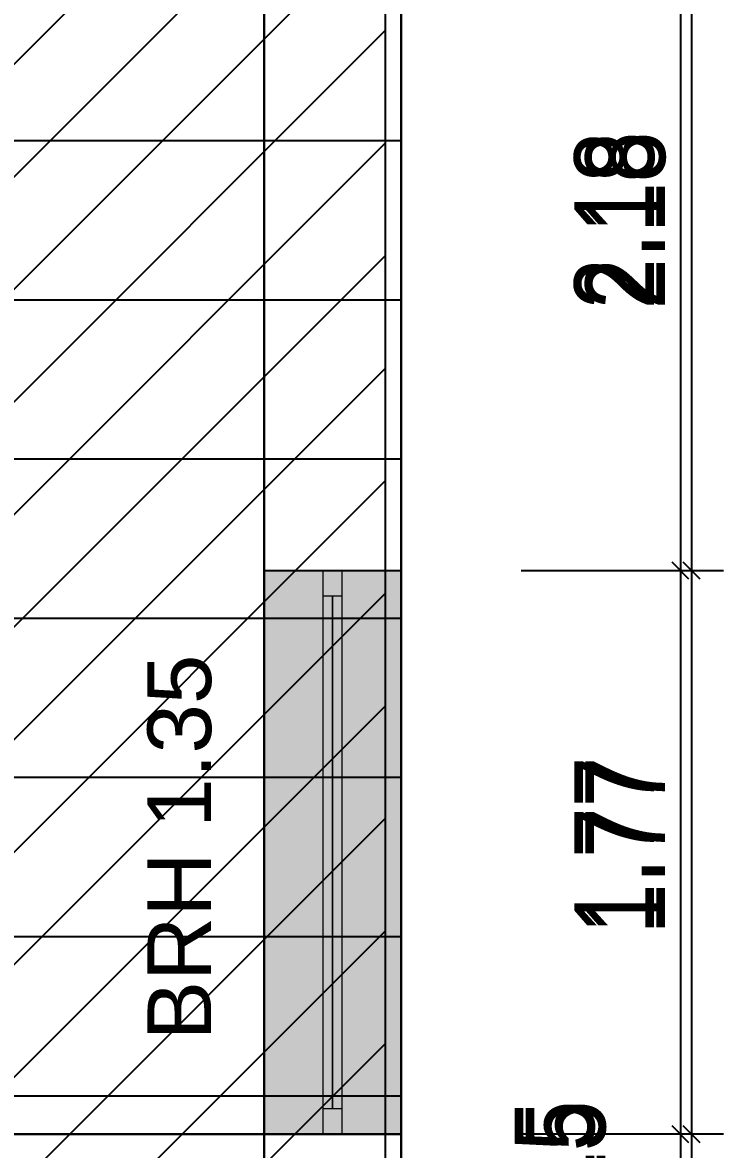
# Model space of a CAD drawing. Extents: x -996 to 41004, y -11542 to 18158.
# Drawn here: x 35174 to 37375, y 1332 to 4872 of the extents above; entities that cross this region are included whole.
import ezdxf
from ezdxf.lldxf.tags import DXFTag

# ---------------------------------------------------------------- set-up
doc = ezdxf.new("R2010")
doc.units = 0
doc.header["$LTSCALE"] = 50
doc.layers.get('0').update_dxf_attribs({"lineweight": 25})
for name, color, linetype, lineweight, true_color in [('2D-NovaObj-A_Fenster', 5, 'Continuous', 25, 0x0000ff), ('2D-NovaObj-A_Geschossdecke', 7, 'Continuous', 25, 0x008080), ('2D-NovaObj-A_Wand_allgemein', 3, 'Continuous', 25, 0x00ff00), ('3D-NovaObj-A_Fenster_3D', 9, 'Continuous', 18, 0x808080), ('3D-NovaObj-A_Geschossdecke', 7, 'Continuous', 25, 0x008080), ('3D-NovaObj-A_Wand_allgemein', 3, 'Continuous', 25, 0x00ff00), ('A_Fenster', 5, 'Continuous', 25, 0x0000ff), ('A_Geschossdecke', 7, 'Continuous', 25, 0x008080), ('A_Wand_allgemein', 3, 'Continuous', 25, 0x00ff00), ('X_Mass', 7, 'Continuous', 25, 0x0080ff), ('XREF-41001-A-G-EG$0$2D-NovaObj-A_Fenster', 5, 'Continuous', 25, 0x0000ff), ('XREF-41001-A-G-EG$0$2D-NovaObj-A_Geschossdecke', 7, 'Continuous', 25, 0x008080), ('XREF-41001-A-G-EG$0$2D-NovaObj-A_Wand_allgemein', 3, 'Continuous', 25, 0x00ff00), ('XREF-41001-A-G-EG$0$3D-NovaObj-A_Fenster_3D', 9, 'Continuous', 18, 0x808080), ('XREF-41001-A-G-EG$0$3D-NovaObj-A_Geschossdecke', 7, 'Continuous', 25, 0x008080), ('XREF-41001-A-G-EG$0$3D-NovaObj-A_Wand_allgemein', 3, 'Continuous', 25, 0x00ff00), ('XREF-41001-A-G-EG$0$A_Fenster', 5, 'Continuous', 25, 0x0000ff), ('XREF-41001-A-G-EG$0$A_Geschossdecke', 7, 'Continuous', 25, 0x008080), ('XREF-41001-A-G-EG$0$A_Wand_allgemein', 3, 'Continuous', 25, 0x00ff00), ('XREF-41001-A-G-EG$0$X_Mass', 7, 'Continuous', 25, 0x0080ff), ('XREF-41001-A-G-O2$0$2D-NovaObj-A_Dach', 1, 'Continuous', 25, 0xff0000), ('XREF-41001-A-G-O2$0$2D-NovaObj-A_Fenster', 5, 'Continuous', 25, 0x0000ff), ('XREF-41001-A-G-O2$0$2D-NovaObj-A_Wand_allgemein', 3, 'Continuous', 25, 0x00ff00), ('XREF-41001-A-G-O2$0$3D-NovaObj-A_Dach', 1, 'Continuous', 25, 0xff0000), ('XREF-41001-A-G-O2$0$3D-NovaObj-A_Fenster_3D', 9, 'Continuous', 18, 0x808080), ('XREF-41001-A-G-O2$0$3D-NovaObj-A_Wand_allgemein', 3, 'Continuous', 25, 0x00ff00), ('XREF-41001-A-G-O2$0$A_Dach', 1, 'Continuous', 25, 0xff0000), ('XREF-41001-A-G-O2$0$A_Fenster', 5, 'Continuous', 25, 0x0000ff), ('XREF-41001-A-G-O2$0$A_Wand_allgemein', 3, 'Continuous', 25, 0x00ff00), ('XREF-41001-A-G-O2$0$X_Mass', 7, 'Continuous', 25, 0x0080ff)]:
    doc.layers.add(name, color=color, linetype=linetype, lineweight=lineweight, true_color=true_color)
doc.styles.get("Standard").update_dxf_attribs({"font": 'ARIALN.TTF'})
doc.styles.add('XREF-41001-A-G-EG$0$Standard', font='ARIALN.TTF')
doc.styles.add('XREF-41001-A-G-O2$0$Standard', font='ARIALN.TTF')
tags = doc.linetypes.add('fein_strichliert', pattern=[4, 1, -2, 1]).pattern_tags.tags
tags[8:9] = [DXFTag(74, 4), DXFTag(75, 0), DXFTag(340, '0'), DXFTag(46, 0.0), DXFTag(50, 0.0), DXFTag(44, 0.0), DXFTag(45, 0.0)]
tags[6:7] = [DXFTag(74, 4), DXFTag(75, 0), DXFTag(340, '0'), DXFTag(46, 0.0), DXFTag(50, 0.0), DXFTag(44, 0.0), DXFTag(45, 0.0)]
tags[4:5] = [DXFTag(74, 4), DXFTag(75, 0), DXFTag(340, '0'), DXFTag(46, 0.0), DXFTag(50, 0.0), DXFTag(44, 0.0), DXFTag(45, 0.0)]
tags = doc.linetypes.add('XREF-41001-A-G-EG$0$fein_strichliert', pattern=[4, 1, -2, 1]).pattern_tags.tags
tags[8:9] = [DXFTag(74, 4), DXFTag(75, 0), DXFTag(340, '0'), DXFTag(46, 0.0), DXFTag(50, 0.0), DXFTag(44, 0.0), DXFTag(45, 0.0)]
tags[6:7] = [DXFTag(74, 4), DXFTag(75, 0), DXFTag(340, '0'), DXFTag(46, 0.0), DXFTag(50, 0.0), DXFTag(44, 0.0), DXFTag(45, 0.0)]
tags[4:5] = [DXFTag(74, 4), DXFTag(75, 0), DXFTag(340, '0'), DXFTag(46, 0.0), DXFTag(50, 0.0), DXFTag(44, 0.0), DXFTag(45, 0.0)]
tags = doc.linetypes.add('XREF-41001-A-G-O2$0$fein_strichliert', pattern=[4, 1, -2, 1]).pattern_tags.tags
tags[8:9] = [DXFTag(74, 4), DXFTag(75, 0), DXFTag(340, '0'), DXFTag(46, 0.0), DXFTag(50, 0.0), DXFTag(44, 0.0), DXFTag(45, 0.0)]
tags[6:7] = [DXFTag(74, 4), DXFTag(75, 0), DXFTag(340, '0'), DXFTag(46, 0.0), DXFTag(50, 0.0), DXFTag(44, 0.0), DXFTag(45, 0.0)]
tags[4:5] = [DXFTag(74, 4), DXFTag(75, 0), DXFTag(340, '0'), DXFTag(46, 0.0), DXFTag(50, 0.0), DXFTag(44, 0.0), DXFTag(45, 0.0)]

# ---------------------------------------------------------------- blocks, each defined once
blk = doc.blocks.new('Wand_A0AA6LCALL', base_point=(35932.6, -2900.1))
at = {"layer": '2D-NovaObj-A_Wand_allgemein', "color": 3, "ltscale": 0.25, "true_color": 0x00ff00}
for p, q in [((36362.6, 3149.9), (36362.6, 5329.9)), ((35932.6, 3149.9), (35932.6, 5079.9)), ((36362.6, 1229.9), (36362.6, 1379.9))]:
    blk.add_line(p, q, dxfattribs=at)
at = {"layer": '3D-NovaObj-A_Wand_allgemein', "color": 3, "linetype": 'Continuous', "ltscale": 0.25, "true_color": 0x00ff00}
for p, q in [((35932.6, 3149.9, 3000), (35932.6, 5329.9, 3000)), ((35932.6, 5329.9), (35932.6, 3149.9)), ((36362.6, 5329.9, 3000), (36362.6, 3149.9, 3000)), ((36362.6, 3149.9), (36362.6, 5329.9)), ((35932.6, 1379.9, 2350), (35932.6, 3149.9, 2350)), ((35932.6, 3149.9, 2350), (35932.6, 3149.9, 1350)), ((36362.6, 3149.9, 2350), (35932.6, 3149.9, 2350)), ((35932.6, 3149.9, 1350), (35932.6, 1379.9, 1350)), ((36362.6, 3149.9, 1350), (35932.6, 3149.9, 1350)), ((35932.6, 3149.9), (35932.6, 1379.9)), ((35932.6, 1379.9, 3000), (35932.6, 3149.9, 3000)), ((36362.6, 3149.9, 2350), (36362.6, 1379.9, 2350)), ((36362.6, 3149.9, 1350), (36362.6, 3149.9, 2350)), ((36362.6, 1379.9, 1350), (36362.6, 3149.9, 1350)), ((36362.6, 1379.9), (36362.6, 3149.9)), ((36362.6, 3149.9, 3000), (36362.6, 1379.9, 3000)), ((35932.6, 1379.9, 1350), (35932.6, 1379.9, 2350)), ((36362.6, 1379.9, 1350), (35932.6, 1379.9, 1350)), ((36362.6, 1379.9, 2350), (35932.6, 1379.9, 2350)), ((35932.6, 1379.9, 1350), (36362.6, 1379.9, 1350)), ((35932.6, 1229.9, 3000), (35932.6, 1379.9, 3000)), ((35932.6, 1379.9), (35932.6, 1229.9)), ((36362.6, 1379.9, 2350), (36362.6, 1379.9, 1350)), ((36362.6, 1379.9, 3000), (36362.6, 1229.9, 3000)), ((36362.6, 1229.9), (36362.6, 1379.9))]:
    blk.add_line(p, q, dxfattribs=at)
for points, invisible_edges in [([(35932.6, -2900.1), (35932.6, 10669.9), (36362.6, 10669.9), (36362.6, -2900.1)], 15), ([(36362.6, -2900.1, 3000), (36362.6, 10669.9, 3000), (35932.6, 10669.9, 3000), (35932.6, -2900.1, 3000)], 15), ([(35932.6, 3149.9), (35932.6, 3149.9, 3000), (35932.6, 5329.9, 3000), (35932.6, 5329.9)], 5), ([(36362.6, 5329.9), (36362.6, 5329.9, 3000), (36362.6, 3149.9, 3000), (36362.6, 3149.9)], 5), ([(35932.6, 1379.9, 2350), (35932.6, 3149.9, 2350), (36362.6, 3149.9, 2350), (36362.6, 1379.9, 2350)], 2), ([(35932.6, 3149.9, 2350), (35932.6, 3149.9, 1350), (36362.6, 3149.9, 1350), (36362.6, 3149.9, 2350)], 2), ([(35932.6, 1379.9), (35932.6, 1379.9, 1350), (35932.6, 3149.9, 1350), (35932.6, 3149.9)], 7), ([(35932.6, 1379.9, 2350), (35932.6, 1379.9, 3000), (35932.6, 3149.9, 3000), (35932.6, 3149.9, 2350)], 13), ([(36362.6, 3149.9), (36362.6, 3149.9, 1350), (36362.6, 1379.9, 1350), (36362.6, 1379.9)], 7), ([(36362.6, 3149.9, 2350), (36362.6, 3149.9, 3000), (36362.6, 1379.9, 3000), (36362.6, 1379.9, 2350)], 13), ([(35932.6, 1379.9, 1350), (35932.6, 1379.9, 2350), (36362.6, 1379.9, 2350), (36362.6, 1379.9, 1350)], 2), ([(35932.6, 1229.9), (35932.6, 1229.9, 3000), (35932.6, 1379.9, 3000), (35932.6, 1379.9)], 5), ([(36362.6, 1379.9), (36362.6, 1379.9, 3000), (36362.6, 1229.9, 3000), (36362.6, 1229.9)], 5)]:
    blk.add_3dface(points, dxfattribs=dict(at, invisible_edges=invisible_edges))
blk.add_3dface([(35932.6, 3149.9, 1350), (35932.6, 1379.9, 1350), (36362.6, 1379.9, 1350), (36362.6, 3149.9, 1350)], dxfattribs=at)
blk = doc.blocks.new('Fenster_A0AA6LCDLL', base_point=(35565.9, 1379.9))
at = {"layer": '2D-NovaObj-A_Fenster', "color": 5, "ltscale": 0.25, "true_color": 0x0000ff}
for p, q in [((35932.6, 1379.9), (35932.6, 3149.9)), ((36362.6, 3149.9), (35932.6, 3149.9)), ((36362.6, 1379.9), (36362.6, 3149.9)), ((36362.6, 1379.9), (35932.6, 1379.9))]:
    blk.add_line(p, q, dxfattribs=at)
at = {"layer": '2D-NovaObj-A_Fenster', "color": 5, "lineweight": 18, "ltscale": 0.18, "true_color": 0x0000ff}
for p, q in [((36117.6, 1379.9), (36117.6, 3149.9)), ((36177.6, 1379.9), (36177.6, 3149.9)), ((36177.6, 3069.9), (36117.6, 3069.9)), ((36177.6, 1459.9), (36117.6, 1459.9))]:
    blk.add_line(p, q, dxfattribs=at)
at = {"layer": '2D-NovaObj-A_Fenster', "color": 5, "linetype": 'fein_strichliert', "lineweight": 18, "ltscale": 0.18, "true_color": 0x0000ff}
blk.add_line((36177.6, 3149.9), (36117.6, 3149.9), dxfattribs=at)
at = {"layer": '2D-NovaObj-A_Fenster', "color": 7, "ltscale": 0.25, "true_color": 0xffffff}
blk.add_solid([(35932.6, 1379.9), (36362.6, 1379.9), (35932.6, 3149.9), (36362.6, 3149.9)], dxfattribs=at)
at = {"layer": '3D-NovaObj-A_Fenster_3D', "ltscale": 0.18}
blk.add_polyline3d([(36147.6, 3069.9, 1430), (36147.6, 1459.9, 1430), (36147.6, 1459.9, 2270), (36147.6, 3069.9, 2270), (36147.6, 3069.9, 1430)], close=True, dxfattribs=at)
at = {"layer": '3D-NovaObj-A_Fenster_3D', "color": 5, "ltscale": 0.18, "true_color": 0x0000ff, "invisible_edges": 15}
for points in [[(36147.6, 3149.9, 1350), (36147.6, 1459.9, 1430), (36147.6, 1379.9, 1350)], [(36147.6, 3069.9, 1430), (36147.6, 3149.9, 1350), (36147.6, 1459.9, 1430)], [(36147.6, 3149.9, 2350), (36147.6, 3069.9, 1430), (36147.6, 3149.9, 1350)], [(36147.6, 3069.9, 2270), (36147.6, 3149.9, 2350), (36147.6, 3069.9, 1430)], [(36147.6, 1459.9, 2270), (36147.6, 3069.9, 2270), (36147.6, 3149.9, 2350)], [(36147.6, 3149.9, 2350), (36147.6, 1379.9, 2350), (36147.6, 1459.9, 2270)], [(36147.6, 1379.9, 1350), (36147.6, 1459.9, 2270), (36147.6, 1379.9, 2350)], [(36147.6, 1459.9, 1430), (36147.6, 1379.9, 1350), (36147.6, 1459.9, 2270)]]:
    blk.add_3dface(points, dxfattribs=at)
at = {"layer": '2D-NovaObj-A_Fenster', "color": 5, "lineweight": 18, "ltscale": 0.18, "true_color": 0x0000ff, "insert": (35565.9, 1675.2), "char_height": 200, "attachment_point": 1, "rotation": 90}
blk.add_mtext('{\\fArial;BRH 1.35}', dxfattribs=at)
at = {"layer": '3D-NovaObj-A_Fenster_3D', "ltscale": 0.18}
mesh = blk.add_polyface(dxfattribs=at)
corners = [(36147.6, 3069.9, 1430), (36147.6, 1459.9, 1430), (36147.6, 1459.9, 2270), (36147.6, 3069.9, 2270)]
mesh.append_faces([[corners[k] for k in face] for face in [(0, 2, 1, 1)]], dxfattribs={"vtx0": -1, "vtx2": -1})
mesh.append_faces([[corners[k] for k in face] for face in [(0, 3, 2, 2)]], dxfattribs={"vtx2": -1, "vtx3": -1})
blk = doc.blocks.new('XREF-41001-A-G-O2$0$Wand_A0AA6LAALL', base_point=(35932.6, -2900.1))
at = {"layer": 'XREF-41001-A-G-O2$0$2D-NovaObj-A_Wand_allgemein', "color": 8, "ltscale": 0.25, "true_color": 0x808080}
for p, q in [((36362.6, 3149.9), (36362.6, 5329.9)), ((35932.6, 3149.9), (35932.6, 5079.9)), ((36362.6, 1229.9), (36362.6, 1379.9))]:
    blk.add_line(p, q, dxfattribs=at)
at = {"layer": 'XREF-41001-A-G-O2$0$3D-NovaObj-A_Wand_allgemein', "color": 8, "linetype": 'Continuous', "ltscale": 0.25, "true_color": 0x808080}
for p, q in [((35932.6, 3149.9, 3000), (35932.6, 5329.9, 3000)), ((35932.6, 5329.9), (35932.6, 3149.9)), ((36362.6, 5329.9, 3000), (36362.6, 3149.9, 3000)), ((36362.6, 3149.9), (36362.6, 5329.9)), ((35932.6, 1379.9, 2350), (35932.6, 3149.9, 2350)), ((35932.6, 3149.9, 2350), (35932.6, 3149.9, 1350)), ((36362.6, 3149.9, 2350), (35932.6, 3149.9, 2350)), ((35932.6, 3149.9, 1350), (35932.6, 1379.9, 1350)), ((36362.6, 3149.9, 1350), (35932.6, 3149.9, 1350)), ((35932.6, 3149.9), (35932.6, 1379.9)), ((35932.6, 1379.9, 3000), (35932.6, 3149.9, 3000)), ((36362.6, 3149.9, 2350), (36362.6, 1379.9, 2350)), ((36362.6, 3149.9, 1350), (36362.6, 3149.9, 2350)), ((36362.6, 1379.9, 1350), (36362.6, 3149.9, 1350)), ((36362.6, 1379.9), (36362.6, 3149.9)), ((36362.6, 3149.9, 3000), (36362.6, 1379.9, 3000)), ((35932.6, 1379.9, 1350), (35932.6, 1379.9, 2350)), ((36362.6, 1379.9, 1350), (35932.6, 1379.9, 1350)), ((36362.6, 1379.9, 2350), (35932.6, 1379.9, 2350)), ((35932.6, 1379.9, 1350), (36362.6, 1379.9, 1350)), ((35932.6, 1229.9, 3000), (35932.6, 1379.9, 3000)), ((35932.6, 1379.9), (35932.6, 1229.9)), ((36362.6, 1379.9, 2350), (36362.6, 1379.9, 1350)), ((36362.6, 1379.9, 3000), (36362.6, 1229.9, 3000)), ((36362.6, 1229.9), (36362.6, 1379.9))]:
    blk.add_line(p, q, dxfattribs=at)
for points, invisible_edges in [([(35932.6, -2900.1), (35932.6, 10669.9), (36362.6, 10669.9), (36362.6, -2900.1)], 15), ([(36362.6, -2900.1, 3000), (36362.6, 10669.9, 3000), (35932.6, 10669.9, 3000), (35932.6, -2900.1, 3000)], 15), ([(35932.6, 3149.9), (35932.6, 3149.9, 3000), (35932.6, 5329.9, 3000), (35932.6, 5329.9)], 5), ([(36362.6, 5329.9), (36362.6, 5329.9, 3000), (36362.6, 3149.9, 3000), (36362.6, 3149.9)], 5), ([(35932.6, 1379.9, 2350), (35932.6, 3149.9, 2350), (36362.6, 3149.9, 2350), (36362.6, 1379.9, 2350)], 2), ([(35932.6, 3149.9, 2350), (35932.6, 3149.9, 1350), (36362.6, 3149.9, 1350), (36362.6, 3149.9, 2350)], 2), ([(35932.6, 1379.9), (35932.6, 1379.9, 1350), (35932.6, 3149.9, 1350), (35932.6, 3149.9)], 7), ([(35932.6, 1379.9, 2350), (35932.6, 1379.9, 3000), (35932.6, 3149.9, 3000), (35932.6, 3149.9, 2350)], 13), ([(36362.6, 3149.9), (36362.6, 3149.9, 1350), (36362.6, 1379.9, 1350), (36362.6, 1379.9)], 7), ([(36362.6, 3149.9, 2350), (36362.6, 3149.9, 3000), (36362.6, 1379.9, 3000), (36362.6, 1379.9, 2350)], 13), ([(35932.6, 1379.9, 1350), (35932.6, 1379.9, 2350), (36362.6, 1379.9, 2350), (36362.6, 1379.9, 1350)], 2), ([(35932.6, 1229.9), (35932.6, 1229.9, 3000), (35932.6, 1379.9, 3000), (35932.6, 1379.9)], 5), ([(36362.6, 1379.9), (36362.6, 1379.9, 3000), (36362.6, 1229.9, 3000), (36362.6, 1229.9)], 5)]:
    blk.add_3dface(points, dxfattribs=dict(at, invisible_edges=invisible_edges))
blk.add_3dface([(35932.6, 3149.9, 1350), (35932.6, 1379.9, 1350), (36362.6, 1379.9, 1350), (36362.6, 3149.9, 1350)], dxfattribs=at)
blk = doc.blocks.new('XREF-41001-A-G-O2$0$Fenster_A0AA6LACLL', base_point=(35565.9, 1379.9))
at = {"layer": 'XREF-41001-A-G-O2$0$2D-NovaObj-A_Fenster', "color": 8, "ltscale": 0.25, "true_color": 0x808080}
for p, q in [((35932.6, 1379.9), (35932.6, 3149.9)), ((36362.6, 3149.9), (35932.6, 3149.9)), ((36362.6, 1379.9), (36362.6, 3149.9)), ((36362.6, 1379.9), (35932.6, 1379.9))]:
    blk.add_line(p, q, dxfattribs=at)
at = {"layer": 'XREF-41001-A-G-O2$0$2D-NovaObj-A_Fenster', "color": 8, "lineweight": 18, "ltscale": 0.18, "true_color": 0x808080}
for p, q in [((36117.6, 1379.9), (36117.6, 3149.9)), ((36177.6, 1379.9), (36177.6, 3149.9)), ((36177.6, 3069.9), (36117.6, 3069.9)), ((36177.6, 1459.9), (36117.6, 1459.9))]:
    blk.add_line(p, q, dxfattribs=at)
at = {"layer": 'XREF-41001-A-G-O2$0$2D-NovaObj-A_Fenster', "color": 8, "linetype": 'XREF-41001-A-G-O2$0$fein_strichliert', "lineweight": 18, "ltscale": 0.18, "true_color": 0x808080}
blk.add_line((36177.6, 3149.9), (36117.6, 3149.9), dxfattribs=at)
at = {"layer": 'XREF-41001-A-G-O2$0$2D-NovaObj-A_Fenster', "color": 7, "ltscale": 0.25, "true_color": 0xffffff}
blk.add_solid([(35932.6, 1379.9), (36362.6, 1379.9), (35932.6, 3149.9), (36362.6, 3149.9)], dxfattribs=at)
at = {"layer": 'XREF-41001-A-G-O2$0$3D-NovaObj-A_Fenster_3D', "color": 8, "ltscale": 0.18, "true_color": 0x808080}
blk.add_polyline3d([(36147.6, 3069.9, 1430), (36147.6, 1459.9, 1430), (36147.6, 1459.9, 2270), (36147.6, 3069.9, 2270), (36147.6, 3069.9, 1430)], close=True, dxfattribs=at)
at = {"layer": 'XREF-41001-A-G-O2$0$3D-NovaObj-A_Fenster_3D', "color": 8, "ltscale": 0.18, "true_color": 0x808080, "invisible_edges": 15}
for points in [[(36147.6, 3149.9, 1350), (36147.6, 1459.9, 1430), (36147.6, 1379.9, 1350)], [(36147.6, 3069.9, 1430), (36147.6, 3149.9, 1350), (36147.6, 1459.9, 1430)], [(36147.6, 3149.9, 2350), (36147.6, 3069.9, 1430), (36147.6, 3149.9, 1350)], [(36147.6, 3069.9, 2270), (36147.6, 3149.9, 2350), (36147.6, 3069.9, 1430)], [(36147.6, 1459.9, 2270), (36147.6, 3069.9, 2270), (36147.6, 3149.9, 2350)], [(36147.6, 3149.9, 2350), (36147.6, 1379.9, 2350), (36147.6, 1459.9, 2270)], [(36147.6, 1379.9, 1350), (36147.6, 1459.9, 2270), (36147.6, 1379.9, 2350)], [(36147.6, 1459.9, 1430), (36147.6, 1379.9, 1350), (36147.6, 1459.9, 2270)]]:
    blk.add_3dface(points, dxfattribs=at)
at = {"layer": 'XREF-41001-A-G-O2$0$2D-NovaObj-A_Fenster', "color": 8, "lineweight": 18, "ltscale": 0.18, "true_color": 0x808080, "insert": (35565.9, 1675.2), "char_height": 200, "attachment_point": 1, "rotation": 90, "style": 'XREF-41001-A-G-O2$0$Standard'}
blk.add_mtext('{\\fArial;BRH 1.35}', dxfattribs=at)
at = {"layer": 'XREF-41001-A-G-O2$0$3D-NovaObj-A_Fenster_3D', "color": 8, "ltscale": 0.18, "true_color": 0x808080}
mesh = blk.add_polyface(dxfattribs=at)
corners = [(36147.6, 3069.9, 1430), (36147.6, 1459.9, 1430), (36147.6, 1459.9, 2270), (36147.6, 3069.9, 2270)]
mesh.append_faces([[corners[k] for k in face] for face in [(0, 2, 1, 1)]], dxfattribs={"vtx0": -1, "vtx2": -1, "color": 8})
mesh.append_faces([[corners[k] for k in face] for face in [(0, 3, 2, 2)]], dxfattribs={"vtx2": -1, "vtx3": -1, "color": 8})
blk = doc.blocks.new('XREF-41001-A-G-O2$0$Dachfläche_A0AA6LBFLL', base_point=(3362.6, -2900.1))
at = {"layer": 'XREF-41001-A-G-O2$0$2D-NovaObj-A_Dach', "color": 8, "ltscale": 0.25, "true_color": 0x808080}
blk.add_line((36362.6, 11099.9), (36362.6, -2900.1), dxfattribs=at)
at = {"layer": 'XREF-41001-A-G-O2$0$2D-NovaObj-A_Dach', "color": 8, "linetype": 'Continuous', "ltscale": 0.25, "true_color": 0x808080}
for p, q in [((36362.6, 4500), (3362.6, 4500)), ((36362.6, 4000), (3362.6, 4000)), ((36362.6, 3500), (3362.6, 3500)), ((36362.6, 3000), (3362.6, 3000)), ((36362.6, 2500), (3362.6, 2500)), ((36362.6, 2000), (3362.6, 2000)), ((36362.6, 1500), (3362.6, 1500))]:
    blk.add_line(p, q, dxfattribs=at)
at = {"layer": 'XREF-41001-A-G-O2$0$3D-NovaObj-A_Dach', "color": 8, "linetype": 'Continuous', "ltscale": 0.25, "true_color": 0x808080}
for p, q in [((36362.6, 11099.9, 3000), (36362.6, -2900.1, 3000)), ((36362.6, 11099.9, 3635), (36362.6, -2900.1, 3635)), ((36362.6, 11099.9, 3635), (36362.6, -2900.1, 3635)), ((36362.6, -2900.1, 3000), (36362.6, 11099.9, 3000))]:
    blk.add_line(p, q, dxfattribs=at)
at = {"layer": 'XREF-41001-A-G-O2$0$3D-NovaObj-A_Dach', "color": 8, "linetype": 'Continuous', "ltscale": 0.25, "true_color": 0x808080, "invisible_edges": 15}
for points in [[(3362.6, -2900.1, 3000), (3362.6, 11099.9, 3000), (36362.6, 11099.9, 3000)], [(3362.6, -2900.1, 3000), (36362.6, 11099.9, 3000), (36362.6, -2900.1, 3000)], [(36362.6, 11099.9, 3635), (3362.6, 11099.9, 3635), (3362.6, -2900.1, 3635)], [(36362.6, -2900.1, 3635), (36362.6, 11099.9, 3635), (3362.6, -2900.1, 3635)]]:
    blk.add_3dface(points, dxfattribs=at)
at = {"layer": 'XREF-41001-A-G-O2$0$3D-NovaObj-A_Dach', "color": 8, "linetype": 'Continuous', "ltscale": 0.25, "true_color": 0x808080}
blk.add_3dface([(36362.6, 11099.9, 3000), (36362.6, 11099.9, 3635), (36362.6, -2900.1, 3635), (36362.6, -2900.1, 3000)], dxfattribs=at)
blk = doc.blocks.new('XREF-41001-A-G-O2$0$Wand_A0AA6LBGLL', base_point=(31982.3, 1229.9))
at = {"layer": 'XREF-41001-A-G-O2$0$2D-NovaObj-A_Wand_allgemein', "color": 8, "ltscale": 0.25, "true_color": 0x808080}
for p, q in [((35932.6, 1379.9), (31982.3, 1379.9)), ((35932.6, 1229.9), (31982.3, 1229.9))]:
    blk.add_line(p, q, dxfattribs=at)
at = {"layer": 'XREF-41001-A-G-O2$0$3D-NovaObj-A_Wand_allgemein', "color": 8, "linetype": 'Continuous', "ltscale": 0.25, "true_color": 0x808080}
for p, q in [((31982.3, 1379.9), (31982.3, 1379.9, 3000)), ((31982.3, 1379.9, 3000), (35932.6, 1379.9, 3000)), ((35932.6, 1379.9), (31982.3, 1379.9)), ((35932.6, 1379.9, 3000), (35932.6, 1379.9)), ((35932.6, 1229.9, 3000), (31982.3, 1229.9, 3000)), ((31982.3, 1229.9, 3000), (31982.3, 1229.9)), ((31982.3, 1229.9), (35932.6, 1229.9)), ((35932.6, 1229.9), (35932.6, 1229.9, 3000))]:
    blk.add_line(p, q, dxfattribs=at)
for points in [[(31982.3, 1379.9), (31982.3, 1379.9, 3000), (35932.6, 1379.9, 3000), (35932.6, 1379.9)], [(35932.6, 1229.9), (35932.6, 1229.9, 3000), (31982.3, 1229.9, 3000), (31982.3, 1229.9)]]:
    blk.add_3dface(points, dxfattribs=at)
at = {"layer": 'XREF-41001-A-G-O2$0$3D-NovaObj-A_Wand_allgemein', "color": 8, "linetype": 'Continuous', "ltscale": 0.25, "true_color": 0x808080, "invisible_edges": 15}
for points in [[(35932.6, 1229.9), (31982.3, 1229.9), (31982.3, 1379.9), (35932.6, 1379.9)], [(35932.6, 1379.9, 3000), (31982.3, 1379.9, 3000), (31982.3, 1229.9, 3000), (35932.6, 1229.9, 3000)]]:
    blk.add_3dface(points, dxfattribs=at)
blk = doc.blocks.new('XREF-41001-A-G-O2$0$Maß_A0AA6LBKLL', base_point=(36754.2, -2926.6))
at = {"color": 8, "ltscale": 0.25, "true_color": 0x808080}
for p, q in [((37275, 11099.9), (37275, -2900.1)), ((37301.5, 3123.4), (37248.5, 3176.4)), ((37375, 3149.9), (36775, 3149.9)), ((37301.5, 1353.4), (37248.5, 1406.4)), ((37375, 1379.9), (36775, 1379.9))]:
    blk.add_line(p, q, dxfattribs=at)
at = {"color": 8, "ltscale": 0.25, "true_color": 0x808080, "char_height": 250, "attachment_point": 1, "rotation": 90, "style": 'XREF-41001-A-G-O2$0$Standard'}
for s, insert in [('{\\fArial Narrow;2.18}', (36941.7, 3971.7)), ('{\\fArial Narrow;1.77}', (36941.7, 2008.2)), ('{\\fArial Narrow;15}', (36754.2, 1166.9))]:
    blk.add_mtext(s, dxfattribs=dict(at, insert=insert))
blk = doc.blocks.new('XREF-41001-A-G-O2')
at = {"layer": 'XREF-41001-A-G-O2$0$A_Dach', "color": 8, "ltscale": 0.25, "true_color": 0x808080}
blk.add_blockref('XREF-41001-A-G-O2$0$Dachfläche_A0AA6LBFLL', (3362.6, -2900.1), dxfattribs=at)
at = {"layer": 'XREF-41001-A-G-O2$0$A_Fenster', "color": 8, "ltscale": 0.25, "true_color": 0x808080}
blk.add_blockref('XREF-41001-A-G-O2$0$Fenster_A0AA6LACLL', (35565.9, 1379.9), dxfattribs=at)
at = {"layer": 'XREF-41001-A-G-O2$0$A_Wand_allgemein', "color": 8, "ltscale": 0.25, "true_color": 0x808080}
for name, p in [('XREF-41001-A-G-O2$0$Wand_A0AA6LAALL', (35932.6, -2900.1)), ('XREF-41001-A-G-O2$0$Wand_A0AA6LBGLL', (31982.3, 1229.9))]:
    blk.add_blockref(name, p, dxfattribs=at)
at = {"layer": 'XREF-41001-A-G-O2$0$X_Mass', "color": 8, "ltscale": 0.25, "true_color": 0x808080}
blk.add_blockref('XREF-41001-A-G-O2$0$Maß_A0AA6LBKLL', (36754.2, -2926.6), dxfattribs=at)
blk = doc.blocks.new('Geschossdecke_A0AA6LCPLL', base_point=(13362.6, -2900.1))
at = {"layer": '2D-NovaObj-A_Geschossdecke', "color": 134, "ltscale": 0.25, "true_color": 0x009999}
blk.add_line((36312.6, 11049.9), (36312.6, -2850.1), dxfattribs=at)
at = {"layer": '2D-NovaObj-A_Geschossdecke', "color": 134, "linetype": 'Continuous', "ltscale": 0.25, "true_color": 0x009999}
for p, q in [((27555.5, -2850.1), (36312.6, 5907)), ((27909, -2850.1), (36312.6, 5553.4)), ((28262.6, -2850.1), (36312.6, 5199.9)), ((28616.2, -2850.1), (36312.6, 4846.3)), ((28969.7, -2850.1), (36312.6, 4492.7)), ((29323.3, -2850.1), (36312.6, 4139.2)), ((29676.8, -2850.1), (36312.6, 3785.6)), ((30030.4, -2850.1), (36312.6, 3432.1)), ((30383.9, -2850.1), (36312.6, 3078.5)), ((30737.5, -2850.1), (36312.6, 2725)), ((31091, -2850.1), (36312.6, 2371.4)), ((31444.6, -2850.1), (36312.6, 2017.9)), ((31798.1, -2850.1), (36312.6, 1664.3))]:
    blk.add_line(p, q, dxfattribs=at)
at = {"layer": '3D-NovaObj-A_Geschossdecke', "color": 134, "linetype": 'Continuous', "ltscale": 0.25, "true_color": 0x009999}
for p, q in [((36362.6, -2900.1, 3000), (36362.6, 11099.9, 3000)), ((36362.6, -2900.1, 3380), (36362.6, 11099.9, 3380))]:
    blk.add_line(p, q, dxfattribs=at)
blk.add_3dface([(36362.6, -2900.1, 3380), (36362.6, 11099.9, 3380), (36362.6, 11099.9, 3000), (36362.6, -2900.1, 3000)], dxfattribs=at)
mesh = blk.add_polyface(dxfattribs=at)
corners = [(26762.6, -2900.1, 3000), (36362.6, -2900.1, 3000), (36362.6, 11099.9, 3000), (16412.6, 11099.9, 3000), (16412.6, -2900.1, 3000), (13362.6, -2900.1, 3000), (23262.6, -2900.1, 3000), (23262.6, 2474.9, 3000), (28562.6, 2474.9, 3000), (28562.6, 214.9, 3000), (26762.6, 214.9, 3000)]
mesh.append_faces([[corners[k] for k in face] for face in [(6, 3, 7, 7), (7, 2, 8, 8), (8, 1, 9, 9)]], dxfattribs={"vtx0": -1, "vtx1": -1, "vtx2": -1, "color": 134})
mesh.append_faces([[corners[k] for k in face] for face in [(1, 10, 9, 9)]], dxfattribs={"vtx0": -1, "vtx2": -1, "vtx3": -1, "color": 134})
mesh.append_faces([[corners[k] for k in face] for face in [(4, 3, 6, 6), (3, 2, 7, 7), (2, 1, 8, 8)]], dxfattribs={"vtx1": -1, "vtx2": -1, "vtx3": -1, "color": 134})
mesh.append_faces([[corners[k] for k in face] for face in [(1, 0, 10, 10)]], dxfattribs={"vtx2": -1, "vtx3": -1, "color": 134})
mesh = blk.add_polyface(dxfattribs=at)
corners = [(26762.6, -2900.1, 3380), (36362.6, -2900.1, 3380), (36362.6, 11099.9, 3380), (16412.6, 11099.9, 3380), (16412.6, -2900.1, 3380), (13362.6, -2900.1, 3380), (23262.6, -2900.1, 3380), (23262.6, 2474.9, 3380), (28562.6, 2474.9, 3380), (28562.6, 214.9, 3380), (26762.6, 214.9, 3380)]
mesh.append_faces([[corners[k] for k in face] for face in [(4, 6, 3, 3), (3, 7, 2, 2), (2, 8, 1, 1)]], dxfattribs={"vtx0": -1, "vtx1": -1, "vtx2": -1, "color": 134})
mesh.append_faces([[corners[k] for k in face] for face in [(1, 10, 0, 0)]], dxfattribs={"vtx0": -1, "vtx2": -1, "color": 134})
mesh.append_faces([[corners[k] for k in face] for face in [(1, 9, 10, 10)]], dxfattribs={"vtx0": -1, "vtx2": -1, "vtx3": -1, "color": 134})
mesh.append_faces([[corners[k] for k in face] for face in [(6, 7, 3, 3), (7, 8, 2, 2), (8, 9, 1, 1)]], dxfattribs={"vtx1": -1, "vtx2": -1, "vtx3": -1, "color": 134})
blk = doc.blocks.new('XREF-41001-A-G-EG$0$Wand_A0AA6L8RLL', base_point=(35932.6, -2470.1))
at = {"layer": 'XREF-41001-A-G-EG$0$2D-NovaObj-A_Wand_allgemein', "color": 6, "ltscale": 0.25, "true_color": 0xff00ff}
for p, q in [((36362.6, 3149.9), (36362.6, 5329.9)), ((35932.6, 3149.9), (35932.6, 5079.9)), ((36362.6, 1229.9), (36362.6, 1379.9))]:
    blk.add_line(p, q, dxfattribs=at)
at = {"layer": 'XREF-41001-A-G-EG$0$3D-NovaObj-A_Wand_allgemein', "color": 6, "linetype": 'Continuous', "ltscale": 0.25, "true_color": 0xff00ff}
for p, q in [((35932.6, 3149.9, 3000), (35932.6, 5329.9, 3000)), ((35932.6, 5329.9), (35932.6, 3149.9)), ((36362.6, 5329.9, 3000), (36362.6, 3149.9, 3000)), ((36362.6, 3149.9), (36362.6, 5329.9)), ((35932.6, 1379.9, 2350), (35932.6, 3149.9, 2350)), ((35932.6, 3149.9, 2350), (35932.6, 3149.9, 1350)), ((36362.6, 3149.9, 2350), (35932.6, 3149.9, 2350)), ((35932.6, 3149.9, 1350), (35932.6, 1379.9, 1350)), ((36362.6, 3149.9, 1350), (35932.6, 3149.9, 1350)), ((35932.6, 3149.9), (35932.6, 1379.9)), ((35932.6, 1379.9, 3000), (35932.6, 3149.9, 3000)), ((36362.6, 3149.9, 2350), (36362.6, 1379.9, 2350)), ((36362.6, 3149.9, 1350), (36362.6, 3149.9, 2350)), ((36362.6, 1379.9, 1350), (36362.6, 3149.9, 1350)), ((36362.6, 1379.9), (36362.6, 3149.9)), ((36362.6, 3149.9, 3000), (36362.6, 1379.9, 3000)), ((35932.6, 1379.9, 1350), (35932.6, 1379.9, 2350)), ((36362.6, 1379.9, 1350), (35932.6, 1379.9, 1350)), ((36362.6, 1379.9, 2350), (35932.6, 1379.9, 2350)), ((35932.6, 1379.9, 1350), (36362.6, 1379.9, 1350)), ((35932.6, 1229.9, 3000), (35932.6, 1379.9, 3000)), ((35932.6, 1379.9), (35932.6, 1229.9)), ((36362.6, 1379.9, 2350), (36362.6, 1379.9, 1350)), ((36362.6, 1379.9, 3000), (36362.6, 1229.9, 3000)), ((36362.6, 1229.9), (36362.6, 1379.9))]:
    blk.add_line(p, q, dxfattribs=at)
for points, invisible_edges in [([(36362.6, -2470.1, 3000), (36362.6, 11099.9, 3000), (35932.6, 11099.9, 3000), (35932.6, -2470.1, 3000)], 15), ([(35932.6, 3149.9), (35932.6, 3149.9, 3000), (35932.6, 5329.9, 3000), (35932.6, 5329.9)], 5), ([(35932.6, -2470.1), (35932.6, 5329.9), (36362.6, 5329.9), (36362.6, -2470.1)], 15), ([(36362.6, 5329.9), (36362.6, 5329.9, 3000), (36362.6, 3149.9, 3000), (36362.6, 3149.9)], 5), ([(35932.6, 1379.9, 2350), (35932.6, 3149.9, 2350), (36362.6, 3149.9, 2350), (36362.6, 1379.9, 2350)], 2), ([(35932.6, 3149.9, 2350), (35932.6, 3149.9, 1350), (36362.6, 3149.9, 1350), (36362.6, 3149.9, 2350)], 2), ([(35932.6, 1379.9), (35932.6, 1379.9, 1350), (35932.6, 3149.9, 1350), (35932.6, 3149.9)], 7), ([(35932.6, 1379.9, 2350), (35932.6, 1379.9, 3000), (35932.6, 3149.9, 3000), (35932.6, 3149.9, 2350)], 13), ([(36362.6, 3149.9), (36362.6, 3149.9, 1350), (36362.6, 1379.9, 1350), (36362.6, 1379.9)], 7), ([(36362.6, 3149.9, 2350), (36362.6, 3149.9, 3000), (36362.6, 1379.9, 3000), (36362.6, 1379.9, 2350)], 13), ([(35932.6, 1379.9, 1350), (35932.6, 1379.9, 2350), (36362.6, 1379.9, 2350), (36362.6, 1379.9, 1350)], 2), ([(35932.6, 1229.9), (35932.6, 1229.9, 3000), (35932.6, 1379.9, 3000), (35932.6, 1379.9)], 5), ([(36362.6, 1379.9), (36362.6, 1379.9, 3000), (36362.6, 1229.9, 3000), (36362.6, 1229.9)], 5)]:
    blk.add_3dface(points, dxfattribs=dict(at, invisible_edges=invisible_edges))
blk.add_3dface([(35932.6, 3149.9, 1350), (35932.6, 1379.9, 1350), (36362.6, 1379.9, 1350), (36362.6, 3149.9, 1350)], dxfattribs=at)
blk = doc.blocks.new('XREF-41001-A-G-EG$0$Fenster_A0AA6L8TLL', base_point=(35565.9, 1379.9))
at = {"layer": 'XREF-41001-A-G-EG$0$2D-NovaObj-A_Fenster', "color": 6, "ltscale": 0.25, "true_color": 0xff00ff}
for p, q in [((35932.6, 1379.9), (35932.6, 3149.9)), ((36362.6, 3149.9), (35932.6, 3149.9)), ((36362.6, 1379.9), (36362.6, 3149.9)), ((36362.6, 1379.9), (35932.6, 1379.9))]:
    blk.add_line(p, q, dxfattribs=at)
at = {"layer": 'XREF-41001-A-G-EG$0$2D-NovaObj-A_Fenster', "color": 6, "lineweight": 18, "ltscale": 0.18, "true_color": 0xff00ff}
for p, q in [((36117.6, 1379.9), (36117.6, 3149.9)), ((36177.6, 1379.9), (36177.6, 3149.9)), ((36177.6, 3069.9), (36117.6, 3069.9)), ((36177.6, 1459.9), (36117.6, 1459.9))]:
    blk.add_line(p, q, dxfattribs=at)
at = {"layer": 'XREF-41001-A-G-EG$0$2D-NovaObj-A_Fenster', "color": 6, "linetype": 'XREF-41001-A-G-EG$0$fein_strichliert', "lineweight": 18, "ltscale": 0.18, "true_color": 0xff00ff}
blk.add_line((36177.6, 3149.9), (36117.6, 3149.9), dxfattribs=at)
at = {"layer": 'XREF-41001-A-G-EG$0$2D-NovaObj-A_Fenster', "color": 7, "ltscale": 0.25, "true_color": 0xffffff}
blk.add_solid([(35932.6, 1379.9), (36362.6, 1379.9), (35932.6, 3149.9), (36362.6, 3149.9)], dxfattribs=at)
at = {"layer": 'XREF-41001-A-G-EG$0$3D-NovaObj-A_Fenster_3D', "color": 6, "ltscale": 0.18, "true_color": 0xff00ff}
blk.add_polyline3d([(36147.6, 3069.9, 1430), (36147.6, 1459.9, 1430), (36147.6, 1459.9, 2270), (36147.6, 3069.9, 2270), (36147.6, 3069.9, 1430)], close=True, dxfattribs=at)
at = {"layer": 'XREF-41001-A-G-EG$0$3D-NovaObj-A_Fenster_3D', "color": 6, "ltscale": 0.18, "true_color": 0xff00ff, "invisible_edges": 15}
for points in [[(36147.6, 3149.9, 1350), (36147.6, 1459.9, 1430), (36147.6, 1379.9, 1350)], [(36147.6, 3069.9, 1430), (36147.6, 3149.9, 1350), (36147.6, 1459.9, 1430)], [(36147.6, 3149.9, 2350), (36147.6, 3069.9, 1430), (36147.6, 3149.9, 1350)], [(36147.6, 3069.9, 2270), (36147.6, 3149.9, 2350), (36147.6, 3069.9, 1430)], [(36147.6, 1459.9, 2270), (36147.6, 3069.9, 2270), (36147.6, 3149.9, 2350)], [(36147.6, 3149.9, 2350), (36147.6, 1379.9, 2350), (36147.6, 1459.9, 2270)], [(36147.6, 1379.9, 1350), (36147.6, 1459.9, 2270), (36147.6, 1379.9, 2350)], [(36147.6, 1459.9, 1430), (36147.6, 1379.9, 1350), (36147.6, 1459.9, 2270)]]:
    blk.add_3dface(points, dxfattribs=at)
at = {"layer": 'XREF-41001-A-G-EG$0$2D-NovaObj-A_Fenster', "color": 6, "lineweight": 18, "ltscale": 0.18, "true_color": 0xff00ff, "insert": (35565.9, 1675.2), "char_height": 200, "attachment_point": 1, "rotation": 90, "style": 'XREF-41001-A-G-EG$0$Standard'}
blk.add_mtext('{\\fArial;BRH 1.35}', dxfattribs=at)
at = {"layer": 'XREF-41001-A-G-EG$0$3D-NovaObj-A_Fenster_3D', "color": 6, "ltscale": 0.18, "true_color": 0xff00ff}
mesh = blk.add_polyface(dxfattribs=at)
corners = [(36147.6, 3069.9, 1430), (36147.6, 1459.9, 1430), (36147.6, 1459.9, 2270), (36147.6, 3069.9, 2270)]
mesh.append_faces([[corners[k] for k in face] for face in [(0, 2, 1, 1)]], dxfattribs={"vtx0": -1, "vtx2": -1, "color": 6})
mesh.append_faces([[corners[k] for k in face] for face in [(0, 3, 2, 2)]], dxfattribs={"vtx2": -1, "vtx3": -1, "color": 6})
blk = doc.blocks.new('XREF-41001-A-G-EG$0$Wand_A0AA6L8WLL', base_point=(31982.3, 1229.9))
at = {"layer": 'XREF-41001-A-G-EG$0$2D-NovaObj-A_Wand_allgemein', "color": 6, "ltscale": 0.25, "true_color": 0xff00ff}
for p, q in [((35932.6, 1379.9), (31982.3, 1379.9)), ((35932.6, 1229.9), (31982.3, 1229.9))]:
    blk.add_line(p, q, dxfattribs=at)
at = {"layer": 'XREF-41001-A-G-EG$0$3D-NovaObj-A_Wand_allgemein', "color": 6, "linetype": 'Continuous', "ltscale": 0.25, "true_color": 0xff00ff}
for p, q in [((31982.3, 1379.9), (31982.3, 1379.9, 3000)), ((31982.3, 1379.9, 3000), (35932.6, 1379.9, 3000)), ((35932.6, 1379.9), (31982.3, 1379.9)), ((35932.6, 1379.9, 3000), (35932.6, 1379.9)), ((35932.6, 1229.9, 3000), (31982.3, 1229.9, 3000)), ((31982.3, 1229.9, 3000), (31982.3, 1229.9)), ((31982.3, 1229.9), (35932.6, 1229.9)), ((35932.6, 1229.9), (35932.6, 1229.9, 3000))]:
    blk.add_line(p, q, dxfattribs=at)
for points in [[(31982.3, 1379.9), (31982.3, 1379.9, 3000), (35932.6, 1379.9, 3000), (35932.6, 1379.9)], [(35932.6, 1229.9), (35932.6, 1229.9, 3000), (31982.3, 1229.9, 3000), (31982.3, 1229.9)]]:
    blk.add_3dface(points, dxfattribs=at)
at = {"layer": 'XREF-41001-A-G-EG$0$3D-NovaObj-A_Wand_allgemein', "color": 6, "linetype": 'Continuous', "ltscale": 0.25, "true_color": 0xff00ff, "invisible_edges": 15}
for points in [[(35932.6, 1229.9), (31982.3, 1229.9), (31982.3, 1379.9), (35932.6, 1379.9)], [(35932.6, 1379.9, 3000), (31982.3, 1379.9, 3000), (31982.3, 1229.9, 3000), (35932.6, 1229.9, 3000)]]:
    blk.add_3dface(points, dxfattribs=at)
blk = doc.blocks.new('XREF-41001-A-G-EG$0$Geschossdecke_A0AA6L9BLL', base_point=(3362.6, -2900.1))
at = {"layer": 'XREF-41001-A-G-EG$0$2D-NovaObj-A_Geschossdecke', "color": 6, "ltscale": 0.25, "true_color": 0xff00ff}
blk.add_line((36312.6, 11049.9), (36312.6, -2850.1), dxfattribs=at)
at = {"layer": 'XREF-41001-A-G-EG$0$2D-NovaObj-A_Geschossdecke', "color": 6, "linetype": 'Continuous', "ltscale": 0.25, "true_color": 0xff00ff}
for p, q in [((27555.5, -2850.1), (36312.6, 5907)), ((27909, -2850.1), (36312.6, 5553.4)), ((28262.6, -2850.1), (36312.6, 5199.9)), ((28616.2, -2850.1), (36312.6, 4846.3)), ((28969.7, -2850.1), (36312.6, 4492.7)), ((29323.3, -2850.1), (36312.6, 4139.2)), ((29676.8, -2850.1), (36312.6, 3785.6)), ((30030.4, -2850.1), (36312.6, 3432.1)), ((30383.9, -2850.1), (36312.6, 3078.5)), ((30737.5, -2850.1), (36312.6, 2725)), ((31091, -2850.1), (36312.6, 2371.4)), ((31444.6, -2850.1), (36312.6, 2017.9)), ((31798.1, -2850.1), (36312.6, 1664.3))]:
    blk.add_line(p, q, dxfattribs=at)
at = {"layer": 'XREF-41001-A-G-EG$0$3D-NovaObj-A_Geschossdecke', "color": 6, "linetype": 'Continuous', "ltscale": 0.25, "true_color": 0xff00ff}
for p, q in [((36362.6, 11099.9, 3000), (36362.6, -2900.1, 3000)), ((36362.6, 11099.9, 3380), (36362.6, -2900.1, 3380))]:
    blk.add_line(p, q, dxfattribs=at)
at = {"layer": 'XREF-41001-A-G-EG$0$3D-NovaObj-A_Geschossdecke', "color": 6, "linetype": 'Continuous', "ltscale": 0.25, "true_color": 0xff00ff, "invisible_edges": 15}
for points in [[(36362.6, 11099.9, 3000), (23262.6, 2469.9, 3000), (23032.6, 6129.9, 3000)], [(36362.6, 11099.9, 3380), (23262.6, 2469.9, 3380), (23032.6, 6129.9, 3380)], [(28562.6, 2469.9, 3000), (36362.6, 11099.9, 3000), (23262.6, 2469.9, 3000)], [(28562.6, 2469.9, 3380), (36362.6, 11099.9, 3380), (23262.6, 2469.9, 3380)], [(28562.6, 219.9, 3000), (28562.6, 2469.9, 3000), (36362.6, 11099.9, 3000)], [(28562.6, 219.9, 3000), (36362.6, 11099.9, 3000), (36362.6, -2900.1, 3000)], [(28562.6, 219.9, 3380), (28562.6, 2469.9, 3380), (36362.6, 11099.9, 3380)], [(28562.6, 219.9, 3380), (36362.6, 11099.9, 3380), (36362.6, -2900.1, 3380)]]:
    blk.add_3dface(points, dxfattribs=at)
at = {"layer": 'XREF-41001-A-G-EG$0$3D-NovaObj-A_Geschossdecke', "color": 6, "linetype": 'Continuous', "ltscale": 0.25, "true_color": 0xff00ff}
blk.add_3dface([(36362.6, 11099.9, 3380), (36362.6, -2900.1, 3380), (36362.6, -2900.1, 3000), (36362.6, 11099.9, 3000)], dxfattribs=at)
blk = doc.blocks.new('XREF-41001-A-G-EG$0$Maß_A0AA6L9QLL', base_point=(36719.2, -2926.6))
at = {"color": 6, "ltscale": 0.25, "true_color": 0xff00ff}
for p, q in [((37240, 11099.9), (37240, -2900.1)), ((37266.5, 3123.4), (37213.5, 3176.4)), ((37340, 3149.9), (36740, 3149.9)), ((37266.5, 1353.4), (37213.5, 1406.4)), ((37340, 1379.9), (36740, 1379.9))]:
    blk.add_line(p, q, dxfattribs=at)
at = {"color": 6, "ltscale": 0.25, "true_color": 0xff00ff, "char_height": 250, "attachment_point": 1, "rotation": 90, "style": 'XREF-41001-A-G-EG$0$Standard'}
for s, insert in [('{\\fArial Narrow;2.18}', (36906.7, 3971.7)), ('{\\fArial Narrow;1.77}', (36906.7, 2008.2)), ('{\\fArial Narrow;15}', (36719.2, 1166.9))]:
    blk.add_mtext(s, dxfattribs=dict(at, insert=insert))
blk = doc.blocks.new('XREF-41001-A-G-EG')
at = {"layer": 'XREF-41001-A-G-EG$0$A_Fenster', "color": 6, "ltscale": 0.25, "true_color": 0xff00ff}
blk.add_blockref('XREF-41001-A-G-EG$0$Fenster_A0AA6L8TLL', (35565.9, 1379.9), dxfattribs=at)
at = {"layer": 'XREF-41001-A-G-EG$0$A_Geschossdecke', "color": 6, "ltscale": 0.25, "true_color": 0xff00ff}
blk.add_blockref('XREF-41001-A-G-EG$0$Geschossdecke_A0AA6L9BLL', (3362.6, -2900.1), dxfattribs=at)
at = {"layer": 'XREF-41001-A-G-EG$0$A_Wand_allgemein', "color": 6, "ltscale": 0.25, "true_color": 0xff00ff}
for name, p in [('XREF-41001-A-G-EG$0$Wand_A0AA6L8RLL', (35932.6, -2470.1)), ('XREF-41001-A-G-EG$0$Wand_A0AA6L8WLL', (31982.3, 1229.9))]:
    blk.add_blockref(name, p, dxfattribs=at)
at = {"layer": 'XREF-41001-A-G-EG$0$X_Mass', "color": 6, "ltscale": 0.25, "true_color": 0xff00ff}
blk.add_blockref('XREF-41001-A-G-EG$0$Maß_A0AA6L9QLL', (36719.2, -2926.6), dxfattribs=at)
blk = doc.blocks.new('Wand_A0AA6LCWLL', base_point=(31982.3, 1229.9))
at = {"layer": '2D-NovaObj-A_Wand_allgemein', "color": 3, "ltscale": 0.25, "true_color": 0x00ff00}
for p, q in [((35932.6, 1379.9), (31982.3, 1379.9)), ((35932.6, 1229.9), (31982.3, 1229.9))]:
    blk.add_line(p, q, dxfattribs=at)
at = {"layer": '3D-NovaObj-A_Wand_allgemein', "color": 3, "linetype": 'Continuous', "ltscale": 0.25, "true_color": 0x00ff00}
for p, q in [((31982.3, 1379.9), (31982.3, 1379.9, 3000)), ((31982.3, 1379.9, 3000), (35932.6, 1379.9, 3000)), ((35932.6, 1379.9), (31982.3, 1379.9)), ((35932.6, 1379.9, 3000), (35932.6, 1379.9)), ((35932.6, 1229.9, 3000), (31982.3, 1229.9, 3000)), ((31982.3, 1229.9, 3000), (31982.3, 1229.9)), ((31982.3, 1229.9), (35932.6, 1229.9)), ((35932.6, 1229.9), (35932.6, 1229.9, 3000))]:
    blk.add_line(p, q, dxfattribs=at)
for points in [[(31982.3, 1379.9), (31982.3, 1379.9, 3000), (35932.6, 1379.9, 3000), (35932.6, 1379.9)], [(35932.6, 1229.9), (35932.6, 1229.9, 3000), (31982.3, 1229.9, 3000), (31982.3, 1229.9)]]:
    blk.add_3dface(points, dxfattribs=at)
at = {"layer": '3D-NovaObj-A_Wand_allgemein', "color": 3, "linetype": 'Continuous', "ltscale": 0.25, "true_color": 0x00ff00, "invisible_edges": 15}
for points in [[(35932.6, 1229.9), (31982.3, 1229.9), (31982.3, 1379.9), (35932.6, 1379.9)], [(35932.6, 1379.9, 3000), (31982.3, 1379.9, 3000), (31982.3, 1229.9, 3000), (35932.6, 1229.9, 3000)]]:
    blk.add_3dface(points, dxfattribs=at)
blk = doc.blocks.new('Maß_A0AA6LD2LL', base_point=(36719.2, -2926.6))
at = {"ltscale": 0.25}
for p, q in [((37240, 11099.9), (37240, -2900.1)), ((37266.5, 3123.4), (37213.5, 3176.4)), ((37340, 3149.9), (36740, 3149.9)), ((37266.5, 1353.4), (37213.5, 1406.4)), ((37340, 1379.9), (36740, 1379.9))]:
    blk.add_line(p, q, dxfattribs=at)
at = {"ltscale": 0.25, "char_height": 250, "attachment_point": 1, "rotation": 90}
for s, insert in [('{\\fArial Narrow;2.18}', (36906.7, 3971.7)), ('{\\fArial Narrow;1.77}', (36906.7, 2008.2)), ('{\\fArial Narrow;15}', (36719.2, 1166.9))]:
    blk.add_mtext(s, dxfattribs=dict(at, insert=insert))

msp = doc.modelspace()

# ---------------------------------------------------------------- block references
at = {"color": 8, "lineweight": 25, "ltscale": 0.25, "true_color": 0x808080}
msp.add_blockref('XREF-41001-A-G-O2', (0, 0, 3380), dxfattribs=at)
at = {"color": 6, "lineweight": 25, "ltscale": 0.25, "true_color": 0xff00ff}
msp.add_blockref('XREF-41001-A-G-EG', (0, 0, -3380), dxfattribs=at)
at = {"layer": 'A_Fenster', "color": 5, "ltscale": 0.25, "true_color": 0x0000ff}
msp.add_blockref('Fenster_A0AA6LCDLL', (35565.9, 1379.9), dxfattribs=at)
at = {"layer": 'A_Geschossdecke', "color": 134, "ltscale": 0.25, "true_color": 0x009999}
msp.add_blockref('Geschossdecke_A0AA6LCPLL', (13362.6, -2900.1), dxfattribs=at)
at = {"layer": 'A_Wand_allgemein', "color": 3, "ltscale": 0.25, "true_color": 0x00ff00}
for name, p in [('Wand_A0AA6LCALL', (35932.6, -2900.1)), ('Wand_A0AA6LCWLL', (31982.3, 1229.9))]:
    msp.add_blockref(name, p, dxfattribs=at)
at = {"layer": 'X_Mass', "ltscale": 0.25}
msp.add_blockref('Maß_A0AA6LD2LL', (36719.2, -2926.6), dxfattribs=at)

doc.saveas('drawing.dxf')
